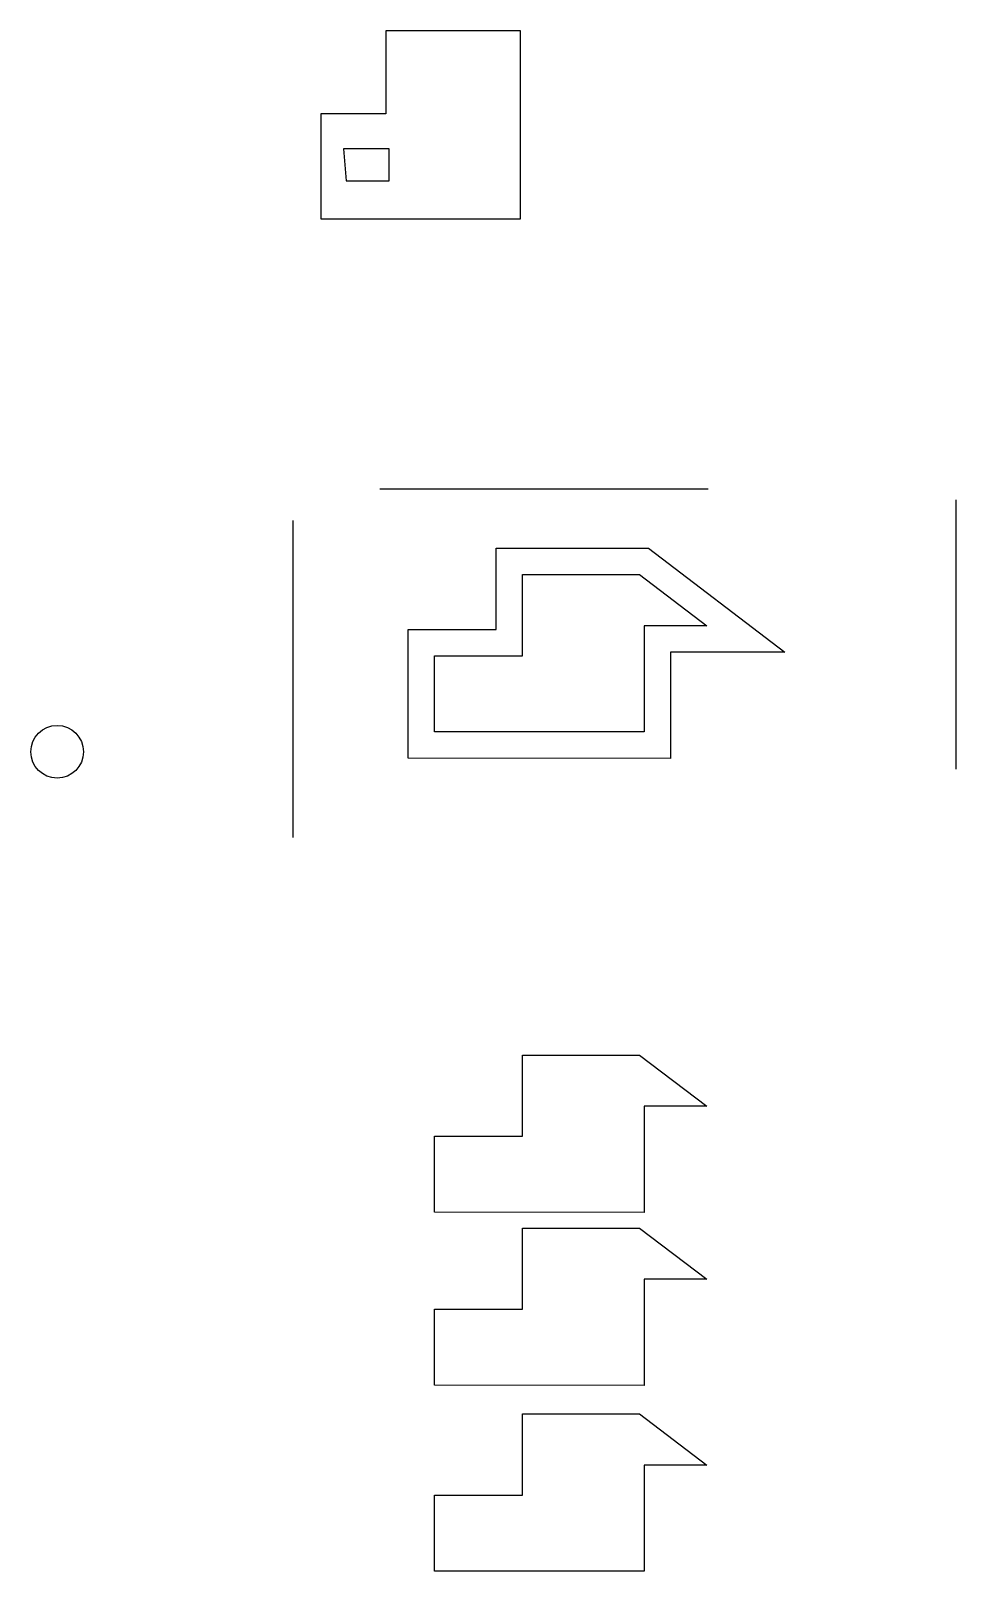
# Model space of a CAD drawing. Header units: millimetres. Extents: x -265 to 1491, y -839 to 2084.
import ezdxf

# ---------------------------------------------------------------- set-up
doc = ezdxf.new("R2010")
doc.units = ezdxf.units.MM

msp = doc.modelspace()

# ---------------------------------------------------------------- linework, layer by layer
for p, q in [((414.9, 1860), (414.9, 1860, 168.3)), ((1020.2, 1214.2), (396.9, 1214.2)), ((1491, 682.6), (1491, 1193.7)), ((232.2, 1154.8), (232.2, 553.4))]:
    msp.add_line(p, q)
for points in [[(366.6, 1726.8), (664.3, 1726.8), (664.3, 2083.8), (408.3, 2083.8), (408.3, 1926.3), (285, 1926.3), (285, 1726.8), (366.6, 1726.8)], [(333.3, 1799.4), (414.9, 1799.4), (414.9, 1860), (328.4, 1860), (333.3, 1799.4)], [(500.6, 753.8), (500.6, 897.8), (668.2, 897.8), (668.2, 1051.9), (890.1, 1051.9), (1017.6, 954.8), (898.5, 954.8), (898.5, 753.4), (500.6, 753.8)], [(500.6, -157.8), (500.6, -13.8), (668.2, -13.8), (668.2, 140.4), (890.1, 140.4), (1017.6, 43.3), (898.5, 43.3), (898.5, -158.1), (500.6, -157.8)], [(500.6, -486), (500.6, -342), (668.2, -342), (668.2, -187.8), (890.1, -187.8), (1017.6, -284.9), (898.5, -284.9), (898.5, -486.3), (500.6, -486)], [(500.6, -838.6), (500.6, -694.6), (668.2, -694.6), (668.2, -540.4), (890.1, -540.4), (1017.6, -637.5), (898.5, -637.5), (898.5, -838.9), (500.6, -838.6)]]:
    msp.add_lwpolyline(points)
msp.add_lwpolyline([(450.6, 703.8), (450.6, 947.8), (618.2, 947.8), (618.2, 1101.9), (907, 1101.9), (1165.7, 904.8), (948.5, 904.8), (948.5, 703.3)], close=True)
msp.add_circle((-215.3, 715.8, 144.9), 50)

doc.saveas('drawing.dxf')
